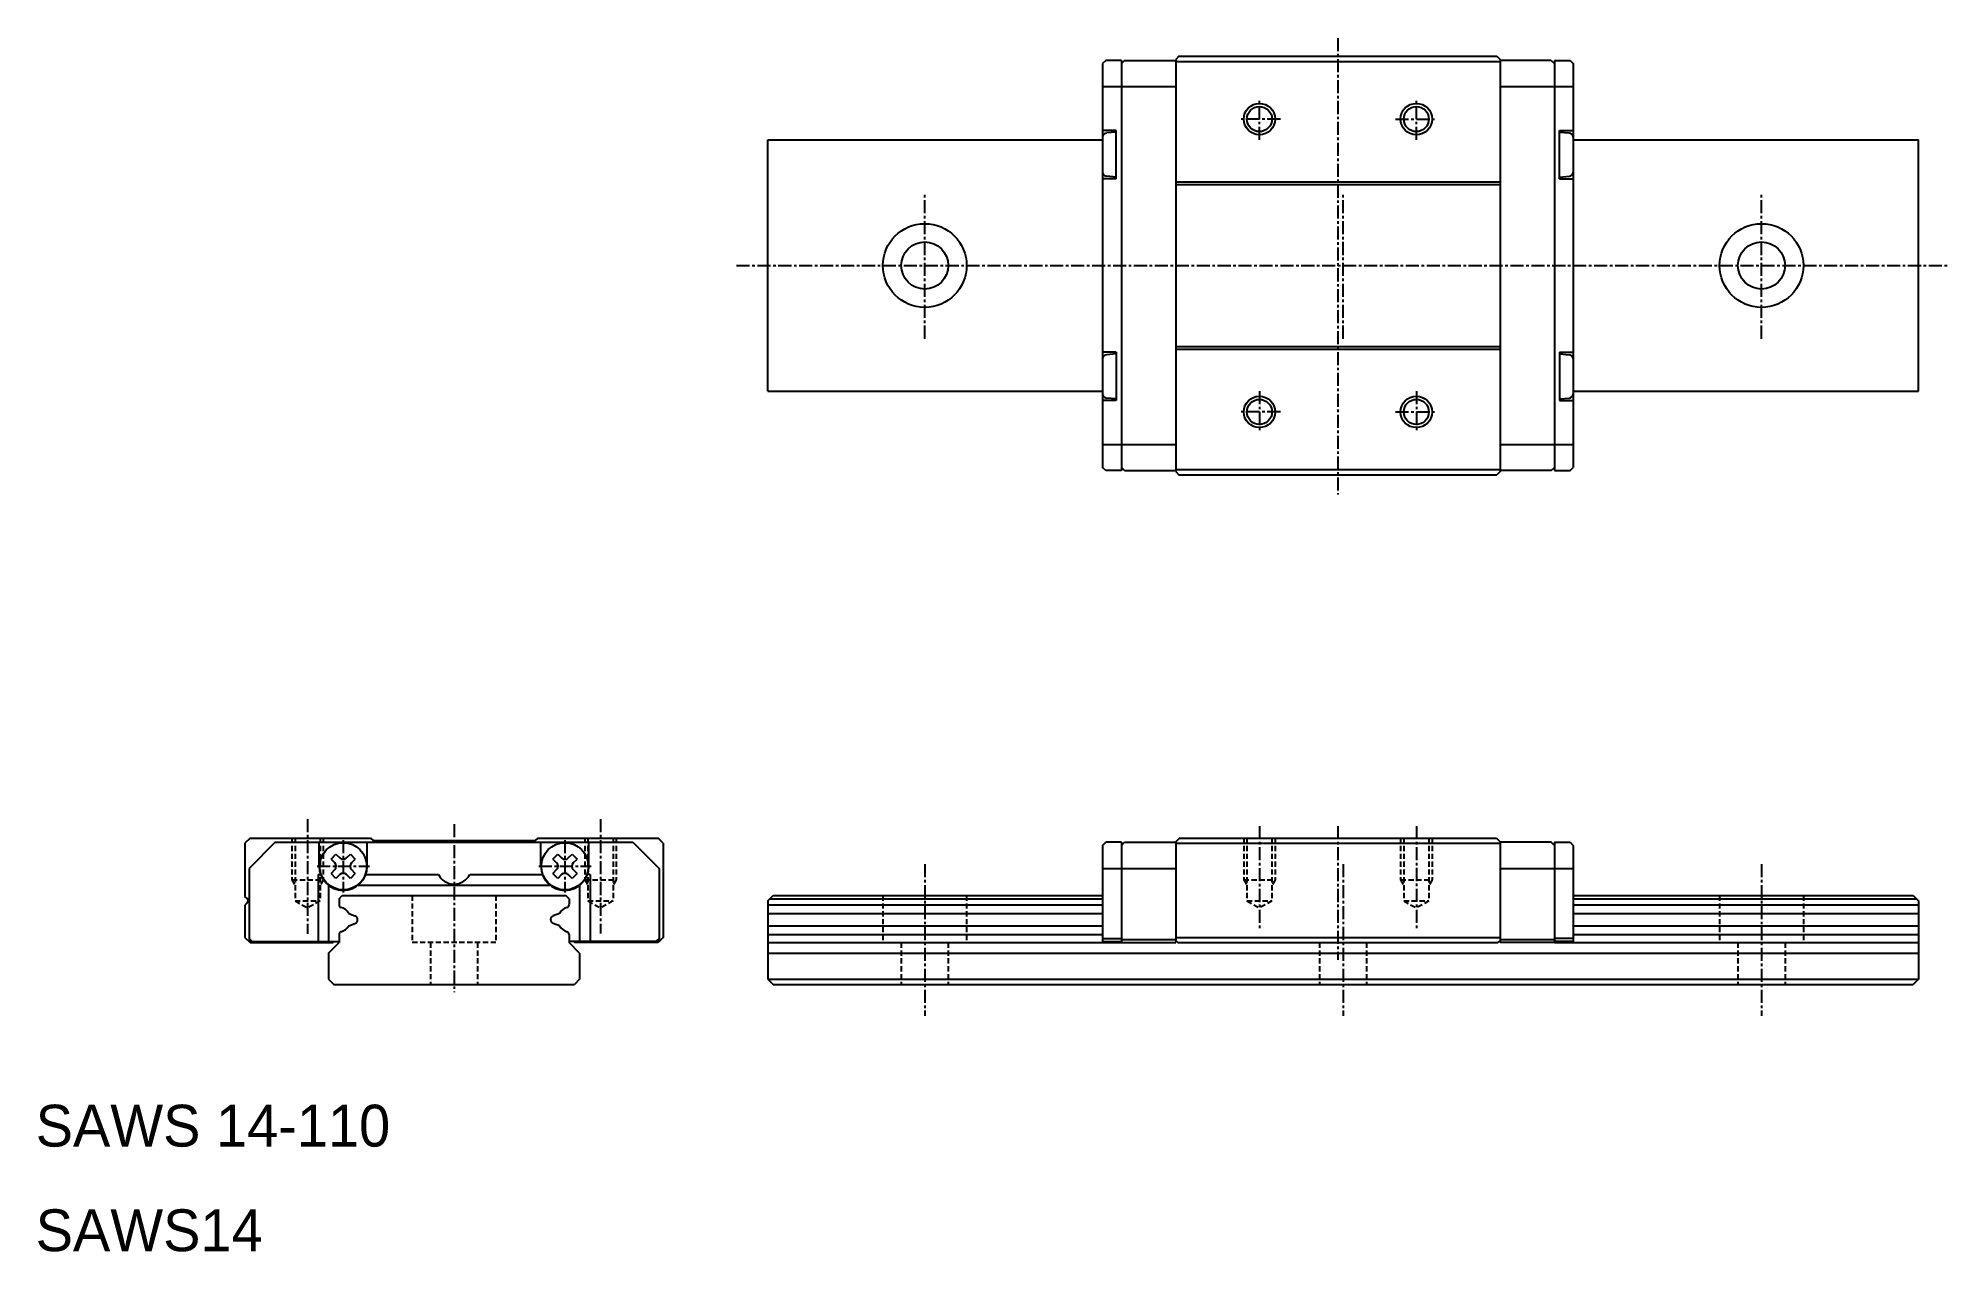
# Model space of a CAD drawing. Extents: x 10 to 193, y 10 to 126.
import ezdxf

# ---------------------------------------------------------------- set-up
doc = ezdxf.new("R2010")
doc.units = 0
doc.linetypes.add('CENTER', pattern=[2, 1.25, -0.25, 0.25, -0.25])
doc.linetypes.add('DASHED', pattern=[0.75, 0.5, -0.25])
doc.layers.get('0').update_dxf_attribs({"linetype": 'CONTINUOUS'})
doc.layers.add('CENTER', color=1, linetype='CENTER')

msp = doc.modelspace()

# ---------------------------------------------------------------- linework, layer by layer
at = {"color": 7, "linetype": 'CONTINUOUS'}
for p, q in [((112.3, 123.84), (112, 123.54)), ((112, 123.54), (112, 84.94)), ((113.8, 123.84), (112.3, 123.84)), ((113.8, 123.84), (113.8, 84.64)), ((114.1, 123.84), (113.8, 123.54)), ((114.1, 123.84), (119, 123.84)), ((119.3, 124.24), (119, 123.94)), ((119, 123.94), (119, 84.54)), ((119, 123.74), (150, 123.74)), ((119.3, 124.24), (149.7, 124.24)), ((149.7, 124.24), (150, 123.94)), ((150, 123.94), (150, 84.54)), ((154.9, 123.84), (150, 123.84)), ((154.9, 123.84), (155.2, 123.54)), ((155.2, 123.84), (155.2, 84.64)), ((155.2, 123.84), (156.7, 123.84)), ((156.7, 123.84), (157, 123.54)), ((157, 123.54), (157, 84.94)), ((112, 121.34), (113.8, 121.34)), ((113.8, 121.34), (119, 121.34)), ((150, 121.34), (155.2, 121.34)), ((155.2, 121.34), (157, 121.34)), ((113.3, 117.14), (112, 117.14)), ((113.3, 116.99), (112.37, 116.91)), ((113.3, 112.54), (113.3, 117.14)), ((155.7, 117.14), (157, 117.14)), ((155.7, 112.54), (155.7, 117.14)), ((155.7, 116.99), (156.63, 116.91)), ((80, 116.24), (112, 116.24)), ((80, 92.24), (80, 116.24)), ((157, 116.24), (190, 116.24)), ((190, 92.24), (190, 116.24)), ((113.3, 112.54), (112, 112.54)), ((113.3, 112.69), (112.37, 112.77)), ((119, 112.24), (150, 112.24)), ((119, 111.99), (150, 111.99)), ((155.7, 112.69), (156.63, 112.77)), ((155.7, 112.54), (157, 112.54)), ((113.3, 95.94), (112, 95.94)), ((113.3, 95.79), (112.37, 95.71)), ((113.3, 95.94), (113.3, 91.34)), ((119, 96.49), (150, 96.49)), ((119, 96.24), (150, 96.24)), ((155.7, 95.94), (155.7, 91.34)), ((155.7, 95.94), (157, 95.94)), ((155.7, 95.79), (156.63, 95.71)), ((80, 92.24), (112, 92.24)), ((113.3, 91.49), (112.37, 91.57)), ((155.7, 91.49), (156.63, 91.57)), ((157, 92.24), (190, 92.24)), ((113.3, 91.34), (112, 91.34)), ((155.7, 91.34), (157, 91.34)), ((112, 87.14), (113.8, 87.14)), ((113.8, 87.14), (119, 87.14)), ((150, 87.14), (155.2, 87.14)), ((155.2, 87.14), (157, 87.14)), ((112.3, 84.64), (112, 84.94)), ((113.8, 84.64), (112.3, 84.64)), ((114.1, 84.64), (113.8, 84.94)), ((114.1, 84.64), (119, 84.64)), ((119, 84.74), (150, 84.74)), ((119, 84.54), (119.3, 84.24)), ((119.3, 84.24), (149.7, 84.24)), ((150, 84.54), (149.7, 84.24)), ((154.9, 84.64), (150, 84.64)), ((154.9, 84.64), (155.2, 84.94)), ((155.2, 84.64), (156.7, 84.64)), ((156.7, 84.64), (157, 84.94)), ((30.5, 49.5), (30, 49)), ((30.5, 49.5), (42, 49.5)), ((42, 49.5), (42.25, 49.25)), ((58, 49.5), (57.75, 49.25)), ((58, 49.5), (69.5, 49.5)), ((70, 49), (69.5, 49.5)), ((119.35, 49.5), (119, 49.15)), ((119.35, 49.5), (149.65, 49.5)), ((149.65, 49.5), (150, 49.15)), ((30, 49), (30, 43.92)), ((32.9, 49.1), (30.4, 46.6)), ((32.9, 49.1), (67.1, 49.1)), ((37.1, 46.8), (37.1, 49.1)), ((38.24, 47.49), (38.71, 47.96)), ((38.71, 47.96), (39.08, 47.6)), ((39.72, 47.6), (40.09, 47.96)), ((40.09, 47.96), (40.56, 47.49)), ((41.7, 46.8), (41.7, 49.1)), ((42.25, 49.25), (57.75, 49.25)), ((58.3, 46.8), (58.3, 49.1)), ((59.44, 47.49), (59.91, 47.96)), ((59.91, 47.96), (60.28, 47.6)), ((60.92, 47.6), (61.29, 47.96)), ((61.29, 47.96), (61.76, 47.49)), ((62.9, 46.8), (62.9, 49.1)), ((67.1, 49.1), (69.6, 46.6)), ((70, 49), (70, 40)), ((112, 48.8), (112.3, 49.1)), ((112, 48.8), (112, 39.6)), ((113.8, 49.1), (112.3, 49.1)), ((113.8, 49.1), (113.8, 39.5)), ((113.8, 48.8), (114.1, 49.1)), ((114.1, 49.1), (119, 49.1)), ((119, 49.15), (119, 39.5)), ((119, 49), (150, 49)), ((150, 49.15), (150, 39.5)), ((154.9, 49.1), (150, 49.1)), ((155.2, 48.8), (154.9, 49.1)), ((155.2, 49.1), (155.2, 39.5)), ((155.2, 49.1), (156.7, 49.1)), ((156.7, 49.1), (157, 48.8)), ((157, 48.8), (157, 39.6)), ((30.4, 46.6), (30.4, 39.8)), ((37, 46), (37, 39.6)), ((37, 46), (37.24, 46)), ((38.24, 47.49), (38.6, 47.12)), ((38.6, 46.48), (38.24, 46.11)), ((38.71, 45.64), (38.24, 46.11)), ((39.08, 46), (38.71, 45.64)), ((40.09, 45.64), (39.72, 46)), ((40.56, 46.11), (40.09, 45.64)), ((40.2, 47.12), (40.56, 47.49)), ((40.56, 46.11), (40.2, 46.48)), ((41.56, 46), (48.5, 46)), ((51.5, 46), (58.44, 46)), ((59.44, 47.49), (59.8, 47.12)), ((59.8, 46.48), (59.44, 46.11)), ((59.91, 45.64), (59.44, 46.11)), ((60.28, 46), (59.91, 45.64)), ((61.29, 45.64), (60.92, 46)), ((61.76, 46.11), (61.29, 45.64)), ((61.4, 47.12), (61.76, 47.49)), ((61.76, 46.11), (61.4, 46.48)), ((63, 46), (62.76, 46)), ((63, 46), (63, 39.6)), ((69.6, 46.6), (69.6, 39.8)), ((112, 46.6), (113.8, 46.6)), ((113.8, 46.6), (119, 46.6)), ((150, 46.6), (155.2, 46.6)), ((155.2, 46.6), (157, 46.6)), ((30.21, 43.71), (30, 43.92)), ((38, 45), (38, 39.6)), ((39, 43.7), (39.3, 44)), ((39.3, 44), (60.7, 44)), ((40.83, 45), (59.17, 45)), ((61, 43.7), (60.7, 44)), ((62, 45), (62, 39.6)), ((80, 43.5), (80.5, 44)), ((80.5, 44), (112, 44)), ((157, 44), (189.5, 44)), ((189.5, 44), (190, 43.5)), ((30.21, 43.29), (30, 43.08)), ((30, 43.08), (30, 40)), ((39, 43.7), (39, 43.11)), ((39.93, 42.3), (40.52, 42.07)), ((60.07, 42.3), (59.48, 42.07)), ((61, 43.7), (61, 43.14)), ((80, 43.5), (80, 36)), ((80, 43.11), (112, 43.11)), ((80, 42.3), (112, 42.3)), ((80.2, 43.7), (112, 43.7)), ((157, 43.7), (189.8, 43.7)), ((157, 43.11), (190, 43.11)), ((157, 42.3), (190, 42.3)), ((190, 43.5), (190, 36)), ((39, 40.29), (39, 39.5)), ((39.93, 41.1), (40.52, 41.33)), ((60.07, 41.1), (59.48, 41.33)), ((61, 40.29), (61, 39.5)), ((80, 41.1), (112, 41.1)), ((80, 40.29), (112, 40.29)), ((157, 41.1), (190, 41.1)), ((157, 40.29), (190, 40.29)), ((30, 40), (30.5, 39.5)), ((30.4, 39.9), (30.7, 39.6)), ((30.4, 39.8), (30.7, 39.5)), ((30.5, 39.5), (38.45, 39.5)), ((30.7, 39.6), (39, 39.6)), ((38, 38.5), (39, 39.5)), ((38, 38.5), (38, 36)), ((38.55, 39.6), (38.45, 39.5)), ((69.3, 39.6), (61, 39.6)), ((62, 38.5), (61, 39.5)), ((61.45, 39.6), (61.55, 39.5)), ((69.5, 39.5), (61.55, 39.5)), ((62, 38.5), (62, 36)), ((69.6, 39.9), (69.3, 39.6)), ((69.3, 39.5), (69.6, 39.8)), ((70, 40), (69.5, 39.5)), ((80, 39.5), (113.8, 39.5)), ((80, 38.5), (190, 38.5)), ((112, 39.9), (113.8, 39.9)), ((112, 39.6), (113.8, 39.6)), ((113.8, 39.8), (119, 39.8)), ((113.8, 39.5), (119, 39.5)), ((119, 40), (150, 40)), ((119, 39.7), (119.2, 39.5)), ((119.2, 39.5), (149.8, 39.5)), ((150, 39.7), (149.8, 39.5)), ((150, 39.8), (155.2, 39.8)), ((155.2, 39.5), (150, 39.5)), ((157, 39.9), (155.2, 39.9)), ((157, 39.6), (155.2, 39.6)), ((155.2, 39.5), (190, 39.5)), ((38, 36), (38.5, 35.5)), ((38.5, 35.5), (61.5, 35.5)), ((62, 36), (61.5, 35.5)), ((80, 36), (80.5, 35.5)), ((80, 36), (190, 36)), ((80.5, 35.5), (189.5, 35.5)), ((190, 36), (189.5, 35.5))]:
    msp.add_line(p, q, dxfattribs=at)
at = {"color": 3, "linetype": 'DASHED'}
for p, q in [((34.5, 49.5), (34.5, 45.5)), ((34.8, 49.5), (34.8, 43.5)), ((37.2, 49.5), (37.2, 43.5)), ((37.5, 49.5), (37.5, 45.5)), ((62.5, 49.5), (62.5, 45.5)), ((62.8, 49.5), (62.8, 43.5)), ((65.2, 49.5), (65.2, 43.5)), ((65.5, 49.5), (65.5, 45.5)), ((125.5, 49.5), (125.5, 45.5)), ((125.8, 49.5), (125.8, 43.5)), ((128.2, 49.5), (128.2, 43.5)), ((128.5, 49.5), (128.5, 45.5)), ((140.5, 49.5), (140.5, 45.5)), ((140.8, 49.5), (140.8, 43.5)), ((143.2, 49.5), (143.2, 43.5)), ((143.5, 49.5), (143.5, 45.5)), ((34.5, 45.5), (37.5, 45.5)), ((34.5, 45.5), (34.8, 44.98)), ((37.5, 45.5), (37.2, 44.98)), ((46, 44), (46, 39.5)), ((54, 44), (54, 39.5)), ((62.5, 45.5), (65.5, 45.5)), ((62.5, 45.5), (62.8, 44.98)), ((65.5, 45.5), (65.2, 44.98)), ((91, 44), (91, 39.5)), ((99, 44), (99, 39.5)), ((125.5, 45.5), (128.5, 45.5)), ((125.5, 45.5), (125.8, 44.98)), ((128.5, 45.5), (128.2, 44.98)), ((140.5, 45.5), (143.5, 45.5)), ((140.5, 45.5), (140.8, 44.98)), ((143.5, 45.5), (143.2, 44.98)), ((171, 44), (171, 39.5)), ((179, 44), (179, 39.5)), ((34.8, 43.5), (36, 42.81)), ((34.8, 43.5), (37.2, 43.5)), ((37.2, 43.5), (36, 42.81)), ((62.8, 43.5), (64, 42.81)), ((62.8, 43.5), (65.2, 43.5)), ((65.2, 43.5), (64, 42.81)), ((125.8, 43.5), (127, 42.81)), ((125.8, 43.5), (128.2, 43.5)), ((128.2, 43.5), (127, 42.81)), ((140.8, 43.5), (142, 42.81)), ((140.8, 43.5), (143.2, 43.5)), ((143.2, 43.5), (142, 42.81)), ((54, 39.5), (46, 39.5)), ((47.75, 39.5), (47.75, 35.5)), ((52.25, 39.5), (52.25, 35.5)), ((91, 39.5), (99, 39.5)), ((92.75, 39.5), (92.75, 35.5)), ((97.25, 39.5), (97.25, 35.5)), ((132.75, 39.5), (132.75, 35.5)), ((137.25, 39.5), (137.25, 35.5)), ((171, 39.5), (179, 39.5)), ((172.75, 39.5), (172.75, 35.5)), ((177.25, 39.5), (177.25, 35.5))]:
    msp.add_line(p, q, dxfattribs=at)
at = {"color": 3, "linetype": 'CONTINUOUS'}
for centre in [(127, 118.24), (142, 118.24), (127, 90.24), (142, 90.24)]:
    msp.add_circle(centre, 1.5, dxfattribs=at)
at = {"color": 7, "linetype": 'CONTINUOUS'}
for centre, radius in [((127, 118.24), 1.2), ((142, 118.24), 1.2), ((95, 104.24), 4), ((175, 104.24), 4), ((95, 104.24), 2.25), ((175, 104.24), 2.25), ((127, 90.24), 1.2), ((142, 90.24), 1.2), ((39.4, 46.8), 2.25), ((60.6, 46.8), 2.25)]:
    msp.add_circle(centre, radius, dxfattribs=at)
for centre, radius, start, end in [((112.4, 116.51), 0.4, 95, 180), ((156.6, 116.51), 0.4, 0, 85), ((112.4, 113.17), 0.4, 180, 265), ((156.6, 113.17), 0.4, 275, 360), ((112.4, 95.31), 0.4, 95, 180), ((156.6, 95.31), 0.4, 0, 85), ((112.4, 91.97), 0.4, 180, 265), ((156.6, 91.97), 0.4, 275, 360), ((39.4, 47.91), 0.45, 225, 315), ((60.6, 47.91), 0.45, 225, 315), ((39.4, 46.8), 2.3, 180, 360), ((38.29, 46.8), 0.45, 315, 45), ((39.4, 45.69), 0.45, 45, 134.9999), ((40.51, 46.8), 0.45, 135, 225), ((50, 46.8), 1.7, 208.0726, 331.9274), ((60.6, 46.8), 2.3, 180, 0), ((59.49, 46.8), 0.45, 315, 45), ((60.6, 45.69), 0.45, 45, 134.9999), ((61.71, 46.8), 0.45, 135, 225), ((30, 43.5), 0.3, 315.0001, 44.9999), ((39.25, 43.11), 0.25, 180.0001, 254.2293), ((38.83, 41.63), 1.29, 31.2661, 74.2293), ((40.38, 41.7), 0.4, 291.0007, 68.999), ((59.62, 41.7), 0.4, 111.001, 248.9993), ((61.17, 41.63), 1.29, 105.7707, 148.7338), ((60.75, 43.11), 0.25, 285.7706, 359.9999), ((39.25, 40.29), 0.25, 105.7707, 179.9999), ((38.83, 41.77), 1.29, 285.7706, 328.7341), ((61.17, 41.77), 1.29, 211.2661, 254.2293), ((60.75, 40.29), 0.25, 0.0001, 74.2293)]:
    msp.add_arc(centre, radius, start, end, dxfattribs=at)
at = {"layer": 'CENTER', "color": 1, "linetype": 'CENTER'}
for p, q in [((134.5, 125.97), (134.5, 82.33)), ((127, 116.24), (127, 120.24)), ((142, 116.24), (142, 120.24)), ((129, 118.24), (125, 118.24)), ((140, 118.24), (144, 118.24)), ((95, 97.24), (95, 111.24)), ((135, 97.24), (135, 111.24)), ((175, 97.24), (175, 111.24)), ((77, 104.24), (193, 104.24)), ((127, 92.24), (127, 88.24)), ((142, 92.24), (142, 88.24)), ((129, 90.24), (125, 90.24)), ((140, 90.24), (144, 90.24)), ((36, 51.3), (36, 40.33)), ((64, 51.3), (64, 40.36)), ((50, 50.82), (50, 34.75)), ((127, 50.63), (127, 40.66)), ((134.5, 50.63), (134.5, 37.85)), ((142, 50.64), (142, 40.66)), ((39.4, 49.3), (39.4, 44.3)), ((60.6, 49.3), (60.6, 44.3)), ((36.9, 46.8), (41.9, 46.8)), ((58.1, 46.8), (63.1, 46.8)), ((95, 47), (95, 32.5)), ((135, 47), (135, 32.5)), ((175, 47), (175, 32.5))]:
    msp.add_line(p, q, dxfattribs=at)

# ---------------------------------------------------------------- texts
at = {"color": 7, "linetype": 'CONTINUOUS'}
for s, p in [('SAWS 14-110', (10, 20)), ('SAWS14', (10, 10))]:
    msp.add_text(s, height=4, dxfattribs=at).set_placement(p)

doc.saveas('drawing.dxf')
